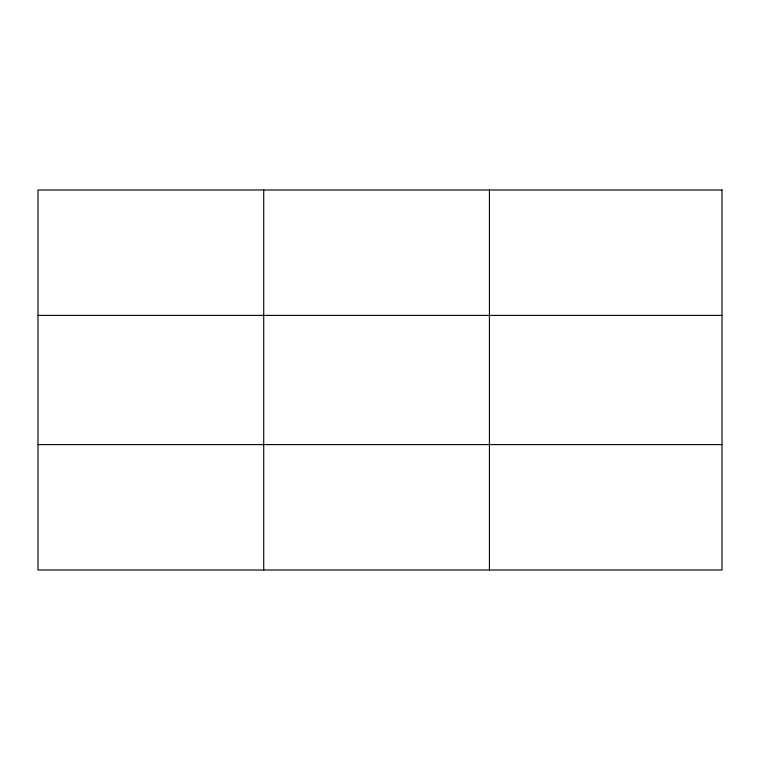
<?xml version="1.0" encoding="UTF-8"?>
<svg xmlns="http://www.w3.org/2000/svg" width="760" height="760" viewBox="0 0 760 760"><rect width="100%" height="100%" fill="white"/><g stroke="black" fill="none" stroke-linecap="round" stroke-linejoin="round"><path stroke-width="1.14" d="M263.72 570L263.72 190M489.44 570L489.44 190M38 315.4L722 315.4M38 444.6L722 444.6M722 190L38 190L38 570L722 570L722 190"/></g></svg>
